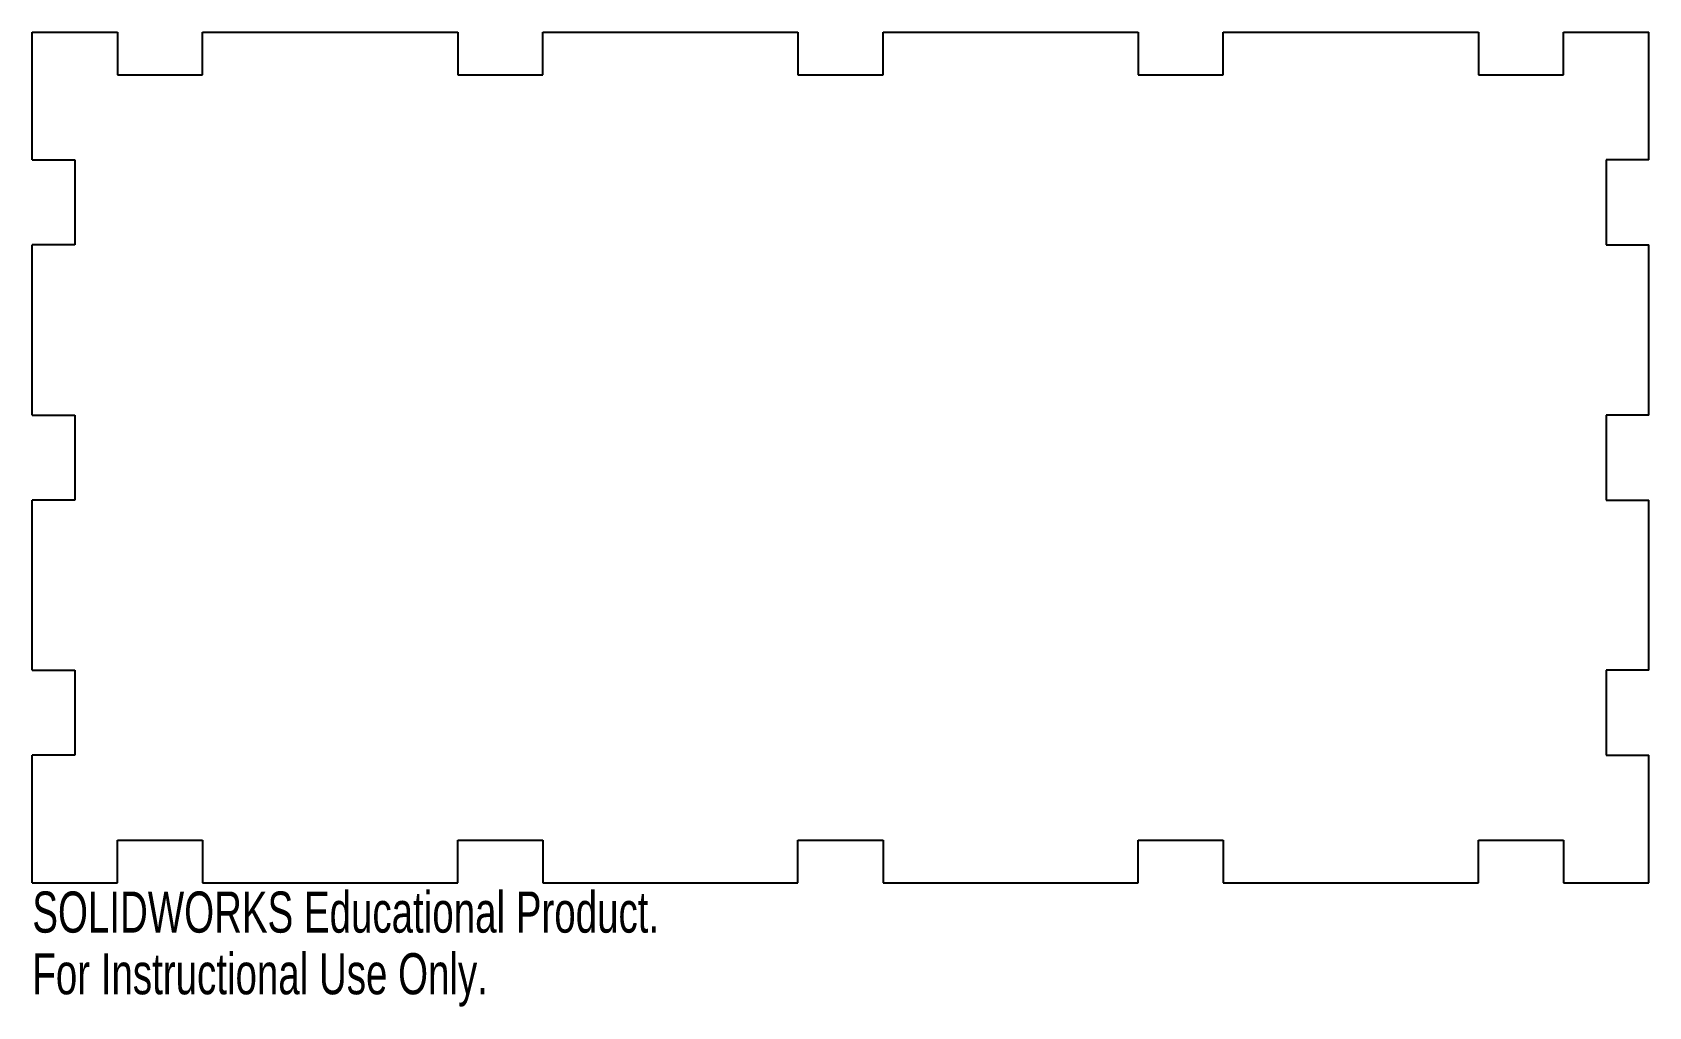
# Model space of a CAD drawing. Header units: millimetres. Extents: x -95 to 95, y -65 to 50.
import ezdxf

# ---------------------------------------------------------------- set-up
doc = ezdxf.new("R2010")
doc.units = ezdxf.units.MM
doc.styles.add('SLDTEXTSTYLE0', font='TXT', dxfattribs={"width": 0.7})

msp = doc.modelspace()

# ---------------------------------------------------------------- linework, layer by layer
at = {"color": 7, "linetype": 'Continuous', "lineweight": 25}
for p, q in [((-95, 50), (-85, 50)), ((-95, 35), (-95, 50)), ((-85, 50), (-85, 45)), ((-75, 50), (-45, 50)), ((-75, 45), (-75, 50)), ((-45, 50), (-45, 45)), ((-35, 50), (-5, 50)), ((-35, 45), (-35, 50)), ((-5, 50), (-5, 45)), ((5, 50), (35, 50)), ((5, 45), (5, 50)), ((35, 50), (35, 45)), ((45, 50), (75, 50)), ((45, 45), (45, 50)), ((75, 50), (75, 45)), ((85, 50), (95, 50)), ((85, 45), (85, 50)), ((95, 35), (95, 50)), ((-85, 45), (-75, 45)), ((-45, 45), (-35, 45)), ((-5, 45), (5, 45)), ((35, 45), (45, 45)), ((75, 45), (85, 45)), ((-95, 35), (-90, 35)), ((-90, 35), (-90, 25)), ((90, 35), (90, 25)), ((95, 35), (90, 35)), ((-90, 25), (-95, 25)), ((-95, 5), (-95, 25)), ((90, 25), (95, 25)), ((95, 5), (95, 25)), ((-95, 5), (-90, 5)), ((-90, 5), (-90, -5)), ((90, 5), (90, -5)), ((95, 5), (90, 5)), ((-90, -5), (-95, -5)), ((-95, -25), (-95, -5)), ((90, -5), (95, -5)), ((95, -25), (95, -5)), ((-95, -25), (-90, -25)), ((-90, -25), (-90, -35)), ((90, -25), (90, -35)), ((95, -25), (90, -25)), ((-90, -35), (-95, -35)), ((-95, -50), (-95, -35)), ((90, -35), (95, -35)), ((95, -50), (95, -35)), ((-85, -50), (-85, -45)), ((-85, -45), (-75, -45)), ((-75, -45), (-75, -50)), ((-45, -50), (-45, -45)), ((-45, -45), (-35, -45)), ((-35, -45), (-35, -50)), ((-5, -50), (-5, -45)), ((-5, -45), (5, -45)), ((5, -45), (5, -50)), ((35, -50), (35, -45)), ((35, -45), (45, -45)), ((45, -45), (45, -50)), ((75, -50), (75, -45)), ((75, -45), (85, -45)), ((85, -45), (85, -50)), ((-95, -50), (-85, -50)), ((-75, -50), (-45, -50)), ((-35, -50), (-5, -50)), ((5, -50), (35, -50)), ((45, -50), (75, -50)), ((85, -50), (95, -50))]:
    msp.add_line(p, q, dxfattribs=at)

# ---------------------------------------------------------------- texts
at = {"color": 7, "linetype": 'Continuous', "char_height": 4.8336, "attachment_point": 1, "style": 'SLDTEXTSTYLE0'}
for s, insert in [('SOLIDWORKS Educational Product.', (-95, -51.02)), ('For Instructional Use Only.', (-95, -58.27))]:
    msp.add_mtext(s, dxfattribs=dict(at, insert=insert))

doc.saveas('drawing.dxf')
